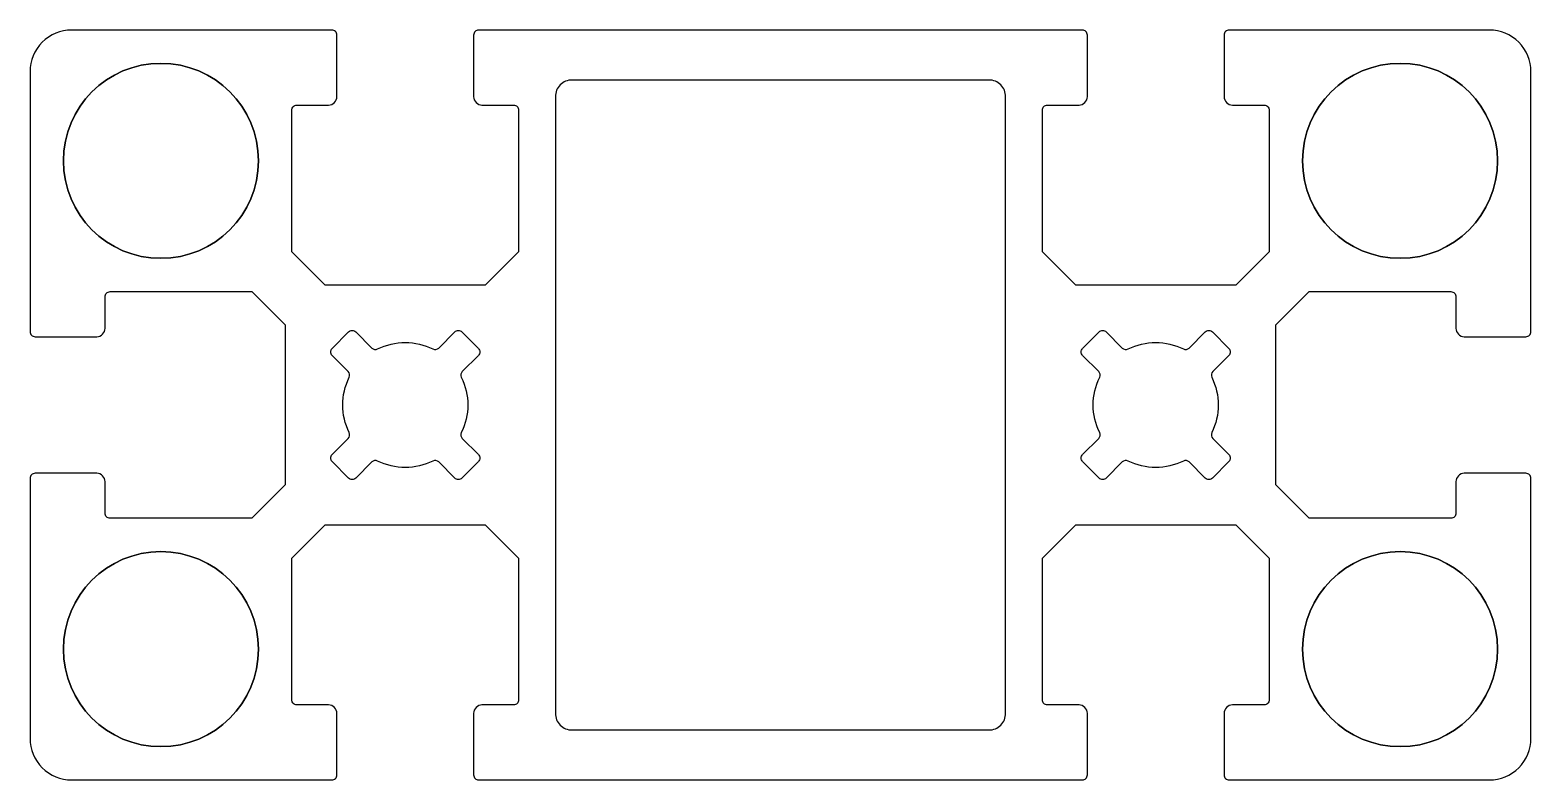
# Model space of a CAD drawing. Header units: millimetres. Extents: x -22.5 to 67.5, y -22.5 to 22.5.
import ezdxf

# ---------------------------------------------------------------- set-up
doc = ezdxf.new("R2010")
doc.units = ezdxf.units.MM
doc.layers.get('0').update_dxf_attribs({"linetype": 'CONTINUOUS'})

msp = doc.modelspace()

# ---------------------------------------------------------------- linework, layer by layer
for points in [[(40.6, -22.5, 0.414214), (40.9, -22.2), (40.9, -18.5, 0.414214), (40.4, -18), (38.5, -18, -0.414214), (38.2, -17.7), (38.2, -9.2), (40.2, -7.2), (49.8, -7.2), (51.8, -9.2), (51.8, -17.7, -0.414214), (51.5, -18), (49.6, -18, 0.414214), (49.1, -18.5), (49.1, -22.2, 0.414214), (49.4, -22.5), (65, -22.5, 0.414214), (67.5, -20), (67.5, -4.4, 0.414214), (67.2, -4.1), (63.5, -4.1, 0.414214), (63, -4.6), (63, -6.5, -0.414214), (62.7, -6.8), (54.2, -6.8), (52.2, -4.8), (52.2, 4.8), (54.2, 6.8), (62.7, 6.8, -0.414214), (63, 6.5), (63, 4.6, 0.414214), (63.5, 4.1), (67.2, 4.1, 0.414214), (67.5, 4.4), (67.5, 20, 0.414214), (65, 22.5), (49.4, 22.5, 0.414214), (49.1, 22.2), (49.1, 18.5, 0.414214), (49.6, 18), (51.5, 18, -0.414214), (51.8, 17.7), (51.8, 9.2), (49.8, 7.2), (40.2, 7.2), (38.2, 9.2), (38.2, 17.7, -0.414214), (38.5, 18), (40.4, 18, 0.414214), (40.9, 18.5), (40.9, 22.2, 0.414214), (40.6, 22.5), (4.4, 22.5, 0.414214), (4.1, 22.2), (4.1, 18.5, 0.414214), (4.6, 18), (6.5, 18, -0.414214), (6.8, 17.7), (6.8, 9.2), (4.8, 7.2), (-4.8, 7.2), (-6.8, 9.2), (-6.8, 17.7, -0.414214), (-6.5, 18), (-4.6, 18, 0.414214), (-4.1, 18.5), (-4.1, 22.2, 0.414214), (-4.4, 22.5), (-20, 22.5, 0.414214), (-22.5, 20), (-22.5, 4.4, 0.414214), (-22.2, 4.1), (-18.5, 4.1, 0.414214), (-18, 4.6), (-18, 6.5, -0.414214), (-17.7, 6.8), (-9.2, 6.8), (-7.2, 4.8), (-7.2, -4.8), (-9.2, -6.8), (-17.7, -6.8, -0.414214), (-18, -6.5), (-18, -4.6, 0.414214), (-18.5, -4.1), (-22.2, -4.1, 0.414214), (-22.5, -4.4), (-22.5, -20, 0.414214), (-20, -22.5), (-4.4, -22.5, 0.414214), (-4.1, -22.2), (-4.1, -18.5, 0.414214), (-4.6, -18), (-6.5, -18, -0.414214), (-6.8, -17.7), (-6.8, -9.2), (-4.8, -7.2), (4.8, -7.2), (6.8, -9.2), (6.8, -17.7, -0.414214), (6.5, -18), (4.6, -18, 0.414214), (4.1, -18.5), (4.1, -22.2, 0.414214), (4.4, -22.5)], [(40.6, -22.5, 0.414214), (40.9, -22.2), (40.9, -18.5, 0.414214), (40.4, -18), (38.5, -18, -0.414214), (38.2, -17.7), (38.2, -9.2), (40.2, -7.2), (49.8, -7.2), (51.8, -9.2), (51.8, -17.7, -0.414214), (51.5, -18), (49.6, -18, 0.414214), (49.1, -18.5), (49.1, -22.2, 0.414214), (49.4, -22.5), (65, -22.5, 0.414214), (67.5, -20), (67.5, -4.4, 0.414214), (67.2, -4.1), (63.5, -4.1, 0.414214), (63, -4.6), (63, -6.5, -0.414214), (62.7, -6.8), (54.2, -6.8), (52.2, -4.8), (52.2, 4.8), (54.2, 6.8), (62.7, 6.8, -0.414214), (63, 6.5), (63, 4.6, 0.414214), (63.5, 4.1), (67.2, 4.1, 0.414214), (67.5, 4.4), (67.5, 20, 0.414214), (65, 22.5), (49.4, 22.5, 0.414214), (49.1, 22.2), (49.1, 18.5, 0.414214), (49.6, 18), (51.5, 18, -0.414214), (51.8, 17.7), (51.8, 9.2), (49.8, 7.2), (40.2, 7.2), (38.2, 9.2), (38.2, 17.7, -0.414214), (38.5, 18), (40.4, 18, 0.414214), (40.9, 18.5), (40.9, 22.2, 0.414214), (40.6, 22.5), (4.4, 22.5, 0.414214), (4.1, 22.2), (4.1, 18.5, 0.414214), (4.6, 18), (6.5, 18, -0.414214), (6.8, 17.7), (6.8, 9.2), (4.8, 7.2), (-4.8, 7.2), (-6.8, 9.2), (-6.8, 17.7, -0.414214), (-6.5, 18), (-4.6, 18, 0.414214), (-4.1, 18.5), (-4.1, 22.2, 0.414214), (-4.4, 22.5), (-20, 22.5, 0.414214), (-22.5, 20), (-22.5, 4.4, 0.414214), (-22.2, 4.1), (-18.5, 4.1, 0.414214), (-18, 4.6), (-18, 6.5, -0.414214), (-17.7, 6.8), (-9.2, 6.8), (-7.2, 4.8), (-7.2, -4.8), (-9.2, -6.8), (-17.7, -6.8, -0.414214), (-18, -6.5), (-18, -4.6, 0.414214), (-18.5, -4.1), (-22.2, -4.1, 0.414214), (-22.5, -4.4), (-22.5, -20, 0.414214), (-20, -22.5), (-4.4, -22.5, 0.414214), (-4.1, -22.2), (-4.1, -18.5, 0.414214), (-4.6, -18), (-6.5, -18, -0.414214), (-6.8, -17.7), (-6.8, -9.2), (-4.8, -7.2), (4.8, -7.2), (6.8, -9.2), (6.8, -17.7, -0.414214), (6.5, -18), (4.6, -18, 0.414214), (4.1, -18.5), (4.1, -22.2, 0.414214), (4.4, -22.5)], [(9, -18.5, 0.414214), (10, -19.5), (35, -19.5, 0.414214), (36, -18.5), (36, 18.5, 0.414214), (35, 19.5), (10, 19.5, 0.414214), (9, 18.5)], [(9, -18.5, 0.414214), (10, -19.5), (35, -19.5, 0.414214), (36, -18.5), (36, 18.5, 0.414214), (35, 19.5), (10, 19.5, 0.414214), (9, 18.5)], [(-4.384, 3.394), (-3.394, 4.384, -0.414214), (-2.97, 4.384), (-2.005, 3.419, 0.321437), (-1.66, 3.362, -0.233419), (1.66, 3.362, 0.321437), (2.005, 3.419), (2.97, 4.384, -0.414214), (3.394, 4.384), (4.384, 3.394, -0.414214), (4.384, 2.97), (3.419, 2.005, 0.321437), (3.362, 1.66, -0.233419), (3.362, -1.66, 0.321437), (3.419, -2.005), (4.384, -2.97, -0.414214), (4.384, -3.394), (3.394, -4.384, -0.414214), (2.97, -4.384), (2.005, -3.419, 0.321437), (1.66, -3.362, -0.233419), (-1.66, -3.362, 0.321437), (-2.005, -3.419), (-2.97, -4.384, -0.414214), (-3.394, -4.384), (-4.384, -3.394, -0.414214), (-4.384, -2.97), (-3.419, -2.005, 0.321437), (-3.362, -1.66, -0.233419), (-3.362, 1.66, 0.321437), (-3.419, 2.005), (-4.384, 2.97, -0.414214)], [(-4.384, 3.394), (-3.394, 4.384, -0.414214), (-2.97, 4.384), (-2.005, 3.419, 0.321437), (-1.66, 3.362, -0.233419), (1.66, 3.362, 0.321437), (2.005, 3.419), (2.97, 4.384, -0.414214), (3.394, 4.384), (4.384, 3.394, -0.414214), (4.384, 2.97), (3.419, 2.005, 0.321437), (3.362, 1.66, -0.233419), (3.362, -1.66, 0.321437), (3.419, -2.005), (4.384, -2.97, -0.414214), (4.384, -3.394), (3.394, -4.384, -0.414214), (2.97, -4.384), (2.005, -3.419, 0.321437), (1.66, -3.362, -0.233419), (-1.66, -3.362, 0.321437), (-2.005, -3.419), (-2.97, -4.384, -0.414214), (-3.394, -4.384), (-4.384, -3.394, -0.414214), (-4.384, -2.97), (-3.419, -2.005, 0.321437), (-3.362, -1.66, -0.233419), (-3.362, 1.66, 0.321437), (-3.419, 2.005), (-4.384, 2.97, -0.414214)], [(40.616, 3.394), (41.606, 4.384, -0.414214), (42.03, 4.384), (42.995, 3.419, 0.321437), (43.34, 3.362, -0.233419), (46.66, 3.362, 0.321437), (47.005, 3.419), (47.97, 4.384, -0.414214), (48.394, 4.384), (49.384, 3.394, -0.414214), (49.384, 2.97), (48.419, 2.005, 0.321437), (48.362, 1.66, -0.233419), (48.362, -1.66, 0.321437), (48.419, -2.005), (49.384, -2.97, -0.414214), (49.384, -3.394), (48.394, -4.384, -0.414214), (47.97, -4.384), (47.005, -3.419, 0.321437), (46.66, -3.362, -0.233419), (43.34, -3.362, 0.321437), (42.995, -3.419), (42.03, -4.384, -0.414214), (41.606, -4.384), (40.616, -3.394, -0.414214), (40.616, -2.97), (41.581, -2.005, 0.321437), (41.638, -1.66, -0.233419), (41.638, 1.66, 0.321437), (41.581, 2.005), (40.616, 2.97, -0.414214)], [(40.616, 3.394), (41.606, 4.384, -0.414214), (42.03, 4.384), (42.995, 3.419, 0.321437), (43.34, 3.362, -0.233419), (46.66, 3.362, 0.321437), (47.005, 3.419), (47.97, 4.384, -0.414214), (48.394, 4.384), (49.384, 3.394, -0.414214), (49.384, 2.97), (48.419, 2.005, 0.321437), (48.362, 1.66, -0.233419), (48.362, -1.66, 0.321437), (48.419, -2.005), (49.384, -2.97, -0.414214), (49.384, -3.394), (48.394, -4.384, -0.414214), (47.97, -4.384), (47.005, -3.419, 0.321437), (46.66, -3.362, -0.233419), (43.34, -3.362, 0.321437), (42.995, -3.419), (42.03, -4.384, -0.414214), (41.606, -4.384), (40.616, -3.394, -0.414214), (40.616, -2.97), (41.581, -2.005, 0.321437), (41.638, -1.66, -0.233419), (41.638, 1.66, 0.321437), (41.581, 2.005), (40.616, 2.97, -0.414214)]]:
    msp.add_lwpolyline(points, format="xyb", close=True)
at = {"extrusion": (0, 0, -1)}
for centre in [(14.65, 14.65), (-59.65, 14.65), (14.65, -14.65), (-59.65, -14.65)]:
    msp.add_circle(centre, 5.85, dxfattribs=at)
for centre in [(-14.65, 14.65), (59.65, 14.65), (-14.65, -14.65), (59.65, -14.65)]:
    msp.add_circle(centre, 5.85)

doc.saveas('drawing.dxf')
